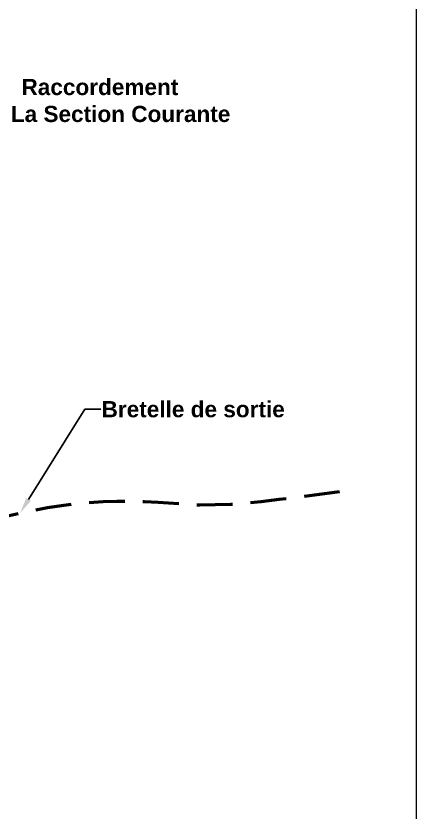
# Model space of a CAD drawing. Extents: x -67 to 3544, y -3197 to 656.
# Drawn here: x 3494.4 to 3543.9, y 102.2 to 200.7 of the extents above; entities that cross this region are included whole.
import ezdxf
from ezdxf import colors
from ezdxf.entities.mleader import LeaderData, LeaderLine
from ezdxf.math import Vec2, Vec3

# ---------------------------------------------------------------- set-up
doc = ezdxf.new("R2010")
doc.units = 0
doc.header["$PDSIZE"] = -0.00032
doc.linetypes.add('CACHE', pattern=[9.525, 6.35, -3.175])
doc.layers.get('0').update_dxf_attribs({"lineweight": 0})
doc.layers.add("Route - Bretelle d'entrée - PL - A14_Bretelle de sortie", color=5, linetype='Continuous', lineweight=0)
doc.layers.add("Route - Bretelle d'entrée - PL - Habillage - Intersection d’axes", color=7, linetype='Continuous', lineweight=0)
doc.styles.get("Standard").update_dxf_attribs({"font": 'arialbd.ttf'})
doc.dimstyles.get("Standard").update_dxf_attribs({"dimtxt": 0.18, "dimasz": 0.18, "dimexe": 0.18, "dimexo": 0.0625, "dimgap": 0.09, "dimtad": 0, "dimtih": 1, "dimtoh": 1, "dimdec": 4, "dimzin": 0, "dimdsep": 46, "dimtxsty": 'Standard', "dimcen": 0.09, "dimadec": 0, "dimazin": 0, "dimtfac": 1, "dimtdec": 4, "dimtofl": 0, "dimtmove": 0, "dimatfit": 3, "dimfxl": 1, "dimtolj": 1, "dimtzin": 0, "dimarcsym": 0})

# ---------------------------------------------------------------- blocks, each defined once
blk = doc.blocks.new('*D9')
at = {"transparency": 16777216}
for p, q in [((3454.964, 160.778), (3454.964, 190.433)), ((3456.964, 190.253), (3478.69, 190.253)), ((3480.69, 151.086), (3480.69, 190.433)), ((3480.69, 190.253), (3489.726, 190.253))]:
    blk.add_line(p, q, dxfattribs=at)
for points in [[(3456.964, 190.586), (3456.964, 189.92), (3454.964, 190.253)], [(3478.69, 190.586), (3478.69, 189.92), (3480.69, 190.253)]]:
    blk.add_solid(points, dxfattribs=at)
at = {"layer": 'Defpoints', "color": 0, "transparency": 16777216}
for p in [(3480.69, 190.253), (3454.964, 160.716), (3480.69, 151.023)]:
    blk.add_point(p, dxfattribs=at)
at = {"transparency": 16777216, "insert": (3504.78, 190.253), "char_height": 2, "attachment_point": 5}
blk.add_mtext('\\A1;Raccordement \\Psur La Section Courante', dxfattribs=at)

msp = doc.modelspace()

# ---------------------------------------------------------------- linework, layer by layer
msp.add_lwpolyline([(3143.90654, 295.54866), (3543.90654, 295.54866), (3543.90654, 18.54866), (3143.90654, 18.54866)], close=True)
at = {"layer": "Route - Bretelle d'entrée - PL - A14_Bretelle de sortie", "color": 5, "linetype": 'CACHE', "lineweight": 53, "ltscale": 0.7, "flags": 128}
msp.add_lwpolyline([(3534.44491, 141.84936), (3530.71249, 141.35129), (3526.97066, 140.87241), (3524.73413, 140.61416), (3520.95023, 140.24594), (3517.13449, 140.16754), (3512.00877, 140.51516), (3510.30071, 140.60585), (3508.5909, 140.64678), (3506.87944, 140.63792), (3505.16669, 140.57929), (3503.45385, 140.47089), (3501.74104, 140.3127), (3500.02829, 140.10475), (3498.3156, 139.84702), (3496.60299, 139.53953), (3494.89048, 139.18226), (3493.17808, 138.77524), (3405.64547, 115.55255), (3402.51036, 114.81647), (3399.37525, 114.08039), (3396.24057, 113.4431), (3393.10589, 112.8058), (3386.83727, 111.72868), (3383.70327, 111.28882), (3380.60509, 110.84895), (3377.65779, 110.50774), (3374.85279, 110.16653), (3372.17526, 109.92395), (3369.61263, 109.68138), (3367.15367, 109.53741), (3364.78825, 109.39344), (3362.50737, 109.34807), (3360.3028, 109.30271), (3358.16713, 109.35594), (3356.0937, 109.40917), (3354.07663, 109.561), (3352.11095, 109.71283), (3350.18748, 109.96327), (3348.27048, 110.21372), (3346.35361, 110.56279), (3344.43711, 110.91187), (3342.521, 111.3596), (3340.60557, 111.80734), (3338.6908, 112.35377), (3336.77706, 112.9002), (3334.86432, 113.54538), (3332.953, 114.19055), (3331.04307, 114.93451), (3329.13505, 115.67846), (3327.22849, 116.52127), (3325.3184, 117.36408), (3323.39489, 118.3058), (3321.44705, 119.24753), (3319.46172, 120.28824), (3317.42529, 121.32895), (3315.32237, 122.46873), (3313.13816, 123.60852), (3309.95225, 125.30255), (3295.33524, 132.13944), (3292.93616, 133.10617), (3290.49942, 133.99359), (3288.03478, 134.80178), (3285.5505, 135.53079), (3283.05323, 136.18069), (3280.54803, 136.75153), (3278.03849, 137.24335), (3275.52696, 137.65619), (3273.01477, 137.99008), (3270.50253, 138.24505), (3267.99041, 138.42112), (3265.47837, 138.5183), (3265.07719, 138.52652), (3226.42845, 139.22112)], dxfattribs=at)

# ---------------------------------------------------------------- dimensions: what is measured, and where the dimension line sits
dim = msp.add_linear_dim(base=(3480.69049, 190.25294), p1=(3454.96393, 160.7158), p2=(3480.69049, 151.02314), text='Raccordement \\Psur La Section Courante', dimstyle='Standard', override={"dimtxt": 2, "dimasz": 2, "dimclrd": 256, "dimclre": 256, "dimclrt": 256, "dimlwd": 65535, "dimlwe": 65535})
dim.commit()
dim.dimension.update_dxf_attribs({"geometry": '*D9', "text_midpoint": (3504.78049, 190.25294), "dimtype": 160})

# ---------------------------------------------------------------- leaders
at = {"layer": "Route - Bretelle d'entrée - PL - Habillage - Intersection d’axes"}
ml = msp.add_multileader_mtext('Standard', dxfattribs=at)
ml.set_content('Bretelle de sortie', color=256)
ml.set_leader_properties(color=5)
ml.build(insert=Vec2(0, 0))
ml.multileader.update_dxf_attribs({"text_right_attachment_type": 6, "dogleg_length": 2, "arrow_head_size": 2})
ctx = ml.context
ctx.base_point, ctx.char_height, ctx.arrow_head_size, ctx.landing_gap_size, ctx.plane_origin = Vec3(3504.89983, 152.04419), 2, 2, 0.09, Vec3(3494.0544, 138.47149)
ctx.right_attachment = 6
notes = []
notes.append((ctx, [(0, (1, 1, 0), (3502.89983, 152.04419), (1, 0), 2, [(0, [(3494.89048, 139.18226)], 0, [])])]))
ctx.mtext.insert, ctx.mtext.flow_direction = Vec3(3504.98983, 153.06056), 5
for ctx, leaders in notes:
    for number, flags, end, landing, length, lines in leaders:
        leader = LeaderData()
        leader.index, (leader.has_last_leader_line, leader.has_dogleg_vector, leader.attachment_direction) = number, flags
        leader.last_leader_point, leader.dogleg_vector, leader.dogleg_length = Vec3(end), Vec3(landing), length
        for number, points, colour, breaks in lines:
            line = LeaderLine()
            line.index, line.vertices, line.color, line.breaks = number, Vec3.list(points), colors.encode_raw_color(colour), breaks
            leader.lines.append(line)
        ctx.leaders.append(leader)

doc.saveas('drawing.dxf')
